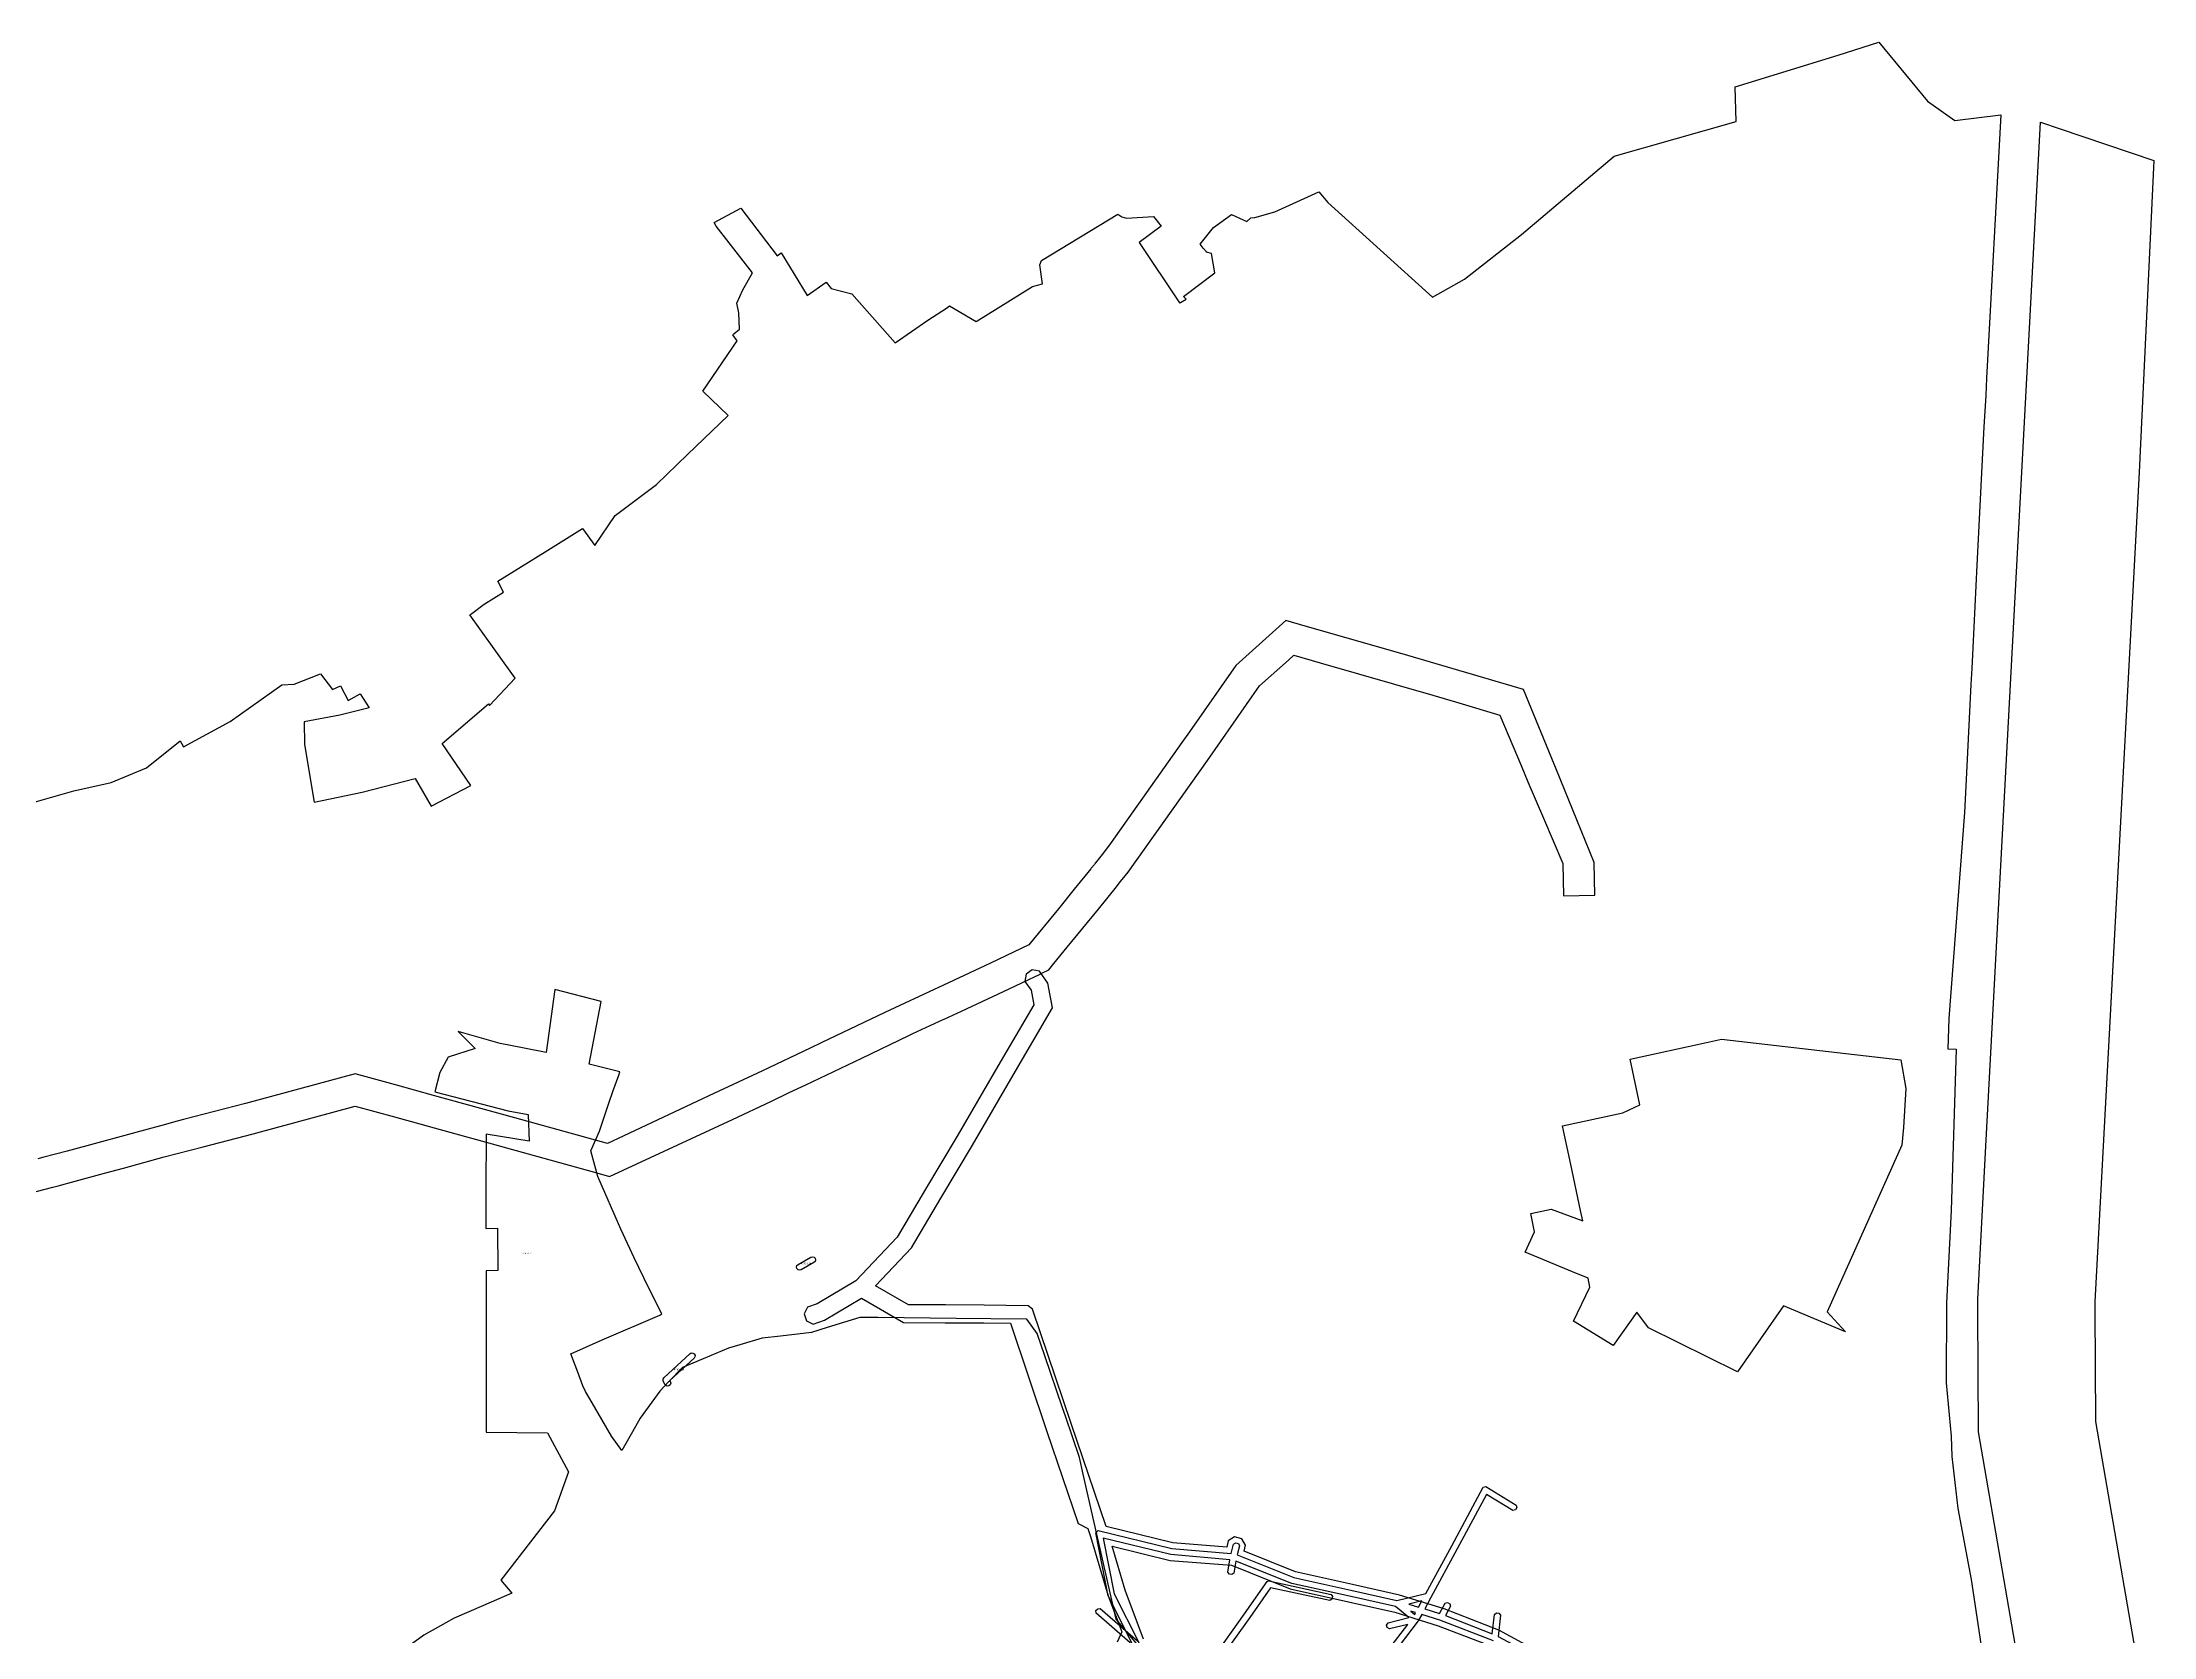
# Model space of a CAD drawing. Extents: x 896 to 2274771, y 652 to 548028.
# Drawn here: x 2232890 to 2234243, y 434554 to 435576 of the extents above; entities that cross this region are included whole.
import ezdxf
from ezdxf.enums import TextEntityAlignment as Align

# ---------------------------------------------------------------- set-up
doc = ezdxf.new("R2010")
doc.units = 0
doc.header["$MEASUREMENT"] = 0
for name, color, linetype in [('INHABITED', 14, 'CONTINUOUS'), ('LABELS', 254, 'CONTINUOUS'), ('Z', 30, 'CONTINUOUS')]:
    doc.layers.add(name, color=color, linetype=linetype)

msp = doc.modelspace()

# ---------------------------------------------------------------- linework, layer by layer
at = {"layer": 'INHABITED', "linetype": 'Continuous'}
for points in [[(2232860.63, 435081.97), (2232910.27, 435096.12), (2232934.08, 435101.56), (2232956.74, 435110.86), (2232978.43, 435128.22), (2232980.53, 435124.43), (2233010.45, 435140.58), (2233043.46, 435164.11), (2233051.37, 435164.6), (2233068.31, 435171.27), (2233076.02, 435161.1), (2233081.14, 435163.61), (2233086.01, 435154.21), (2233093.67, 435158.47), (2233099.53, 435149.47), (2233080.73, 435144.66), (2233057.95, 435140.41), (2233058.1, 435125.92), (2233064.19, 435088.92), (2233095.11, 435095.32), (2233129.12, 435104.02), (2233139.3, 435086.26), (2233164.62, 435099.54), (2233146.26, 435126.57), (2233175.97, 435151.99), (2233176.74, 435151), (2233193.05, 435168.5), (2233170.38, 435200.11), (2233164.04, 435208.96), (2233165.27, 435209.87), (2233173.25, 435215.98), (2233185.74, 435223.52), (2233181.93, 435230.61), (2233212.34, 435249.55), (2233236.2, 435264.41), (2233244.12, 435253.5), (2233257.31, 435272.77), (2233283.61, 435292.58), (2233303.67, 435311.91), (2233329.65, 435336.94), (2233313.3, 435352.51), (2233335.45, 435384.81), (2233332.52, 435388.66), (2233333.2, 435389.23), (2233337, 435392.34), (2233336.49, 435402.79), (2233335.1, 435408.98), (2233338.93, 435417.48), (2233345.21, 435428.31), (2233330.31, 435447.64), (2233321.99, 435458.19), (2233320.71, 435460.55), (2233337.81, 435469.81), (2233361.05, 435439.18), (2233363.65, 435441.15), (2233380.36, 435413.75), (2233392.38, 435422.48), (2233395.71, 435418.3), (2233408.88, 435414.85), (2233436.73, 435383.56), (2233457.71, 435397.99), (2233469.68, 435405.79), (2233471.55, 435407.25), (2233488.69, 435397.26), (2233524.7, 435419.58), (2233531.08, 435421.36), (2233529.45, 435433.41), (2233530.47, 435436.18), (2233579.46, 435466.06), (2233581.9, 435464.21), (2233584.95, 435463.32), (2233602.3, 435464.59), (2233607.17, 435458.23), (2233593.17, 435447.84), (2233618.91, 435409.09), (2233619.48, 435409.38), (2233623.28, 435411.48), (2233621.57, 435413.16), (2233641.58, 435428.31), (2233639.49, 435440.79), (2233636.12, 435441.59), (2233636.13, 435441.85), (2233634, 435444.23), (2233632.2, 435446.73), (2233640.76, 435457.39), (2233652.17, 435465.84), (2233662.07, 435461.26), (2233664.7, 435463.57), (2233667.18, 435463.91), (2233679.99, 435467.52), (2233708.27, 435480.35), (2233713.92, 435473.45), (2233781.14, 435412.79), (2233801.67, 435424.2), (2233838.06, 435452.97), (2233897.5, 435503.26), (2233975.75, 435525.42), (2233975.06, 435547.67), (2234041.03, 435567.89), (2234067.26, 435576.26), (2234098.34, 435538.45), (2234115.86, 435526.15), (2234145.4, 435529.67), (2234136.26, 435360.79), (2234135.66, 435349.72), (2234134.56, 435329.61), (2234129.96, 435240.83), (2234126.68, 435174.53), (2234126.18, 435164.29), (2234123.38, 435107.83), (2234122.12, 435082.21), (2234112.09, 434950.19), (2234111.29, 434930.78), (2234116.73, 434930.62), (2234113.5, 434827.16), (2234110.63, 434767.95), (2234110.3, 434716.47), (2234113.43, 434682.31), (2234113.89, 434669.29), (2234117.82, 434635.98), (2234126.38, 434590.44), (2234140.68, 434495.16)], [(2233594.68, 434545.35), (2233578.36, 434565.09), (2233557.2, 434657.96), (2233554.87, 434668.71), (2233545.86, 434695.11), (2233544.01, 434700.5), (2233532.59, 434733.95), (2233527.71, 434748.26), (2233521.15, 434757.43), (2233498, 434757.65), (2233475.89, 434757.87), (2233425.47, 434758.36), (2233414.06, 434758.47), (2233393.01, 434751.99), (2233383.09, 434748.92), (2233363.21, 434746.55), (2233351.46, 434745.16), (2233337.16, 434740.97), (2233329.8, 434738.8), (2233313.55, 434731.98), (2233300.37, 434726.45), (2233291.63, 434717.3), (2233285.76, 434711.15), (2233273.27, 434693.94), (2233268.26, 434685.13), (2233261.41, 434673.07), (2233254.8, 434682.25), (2233242.46, 434703.71), (2233238.28, 434710.99), (2233236.52, 434714.54), (2233233.18, 434723.32), (2233228.89, 434735.1), (2233248.95, 434744.1), (2233285.91, 434759.96), (2233287.07, 434760.76), (2233278.57, 434777.76), (2233269.33, 434796.69), (2233260.79, 434814.99), (2233246.04, 434848.87), (2233241.57, 434865.37), (2233247.2, 434877.87), (2233252.88, 434895.27), (2233255.78, 434903.42), (2233259.61, 434913.85), (2233260.27, 434915.92), (2233240.46, 434921), (2233248.21, 434961.13), (2233218.63, 434968.73), (2233213, 434928.29), (2233198.96, 434931.08), (2233183.56, 434934.12), (2233156.62, 434941.76), (2233167.42, 434930.84), (2233150.14, 434925.38), (2233144.85, 434915.63), (2233141.6, 434903.24), (2233188.61, 434890.91), (2233201.49, 434888.6), (2233202.16, 434871.62), (2233174.63, 434875.98), (2233174.34, 434840.88), (2233174.33, 434815.45), (2233181.87, 434815.8), (2233181.91, 434788.56), (2233174.56, 434788.45), (2233174.55, 434759.45), (2233174.53, 434735.39), (2233174.53, 434710.84), (2233174.53, 434685.01), (2233213.91, 434684.44), (2233227.19, 434659.44), (2233218.27, 434634.44), (2233183.98, 434589.98), (2233190.98, 434581.73), (2233172.88, 434573.84), (2233153.94, 434565.57), (2233148.59, 434562.61), (2233134.48, 434554.75), (2233105.45, 434533.64)]]:
    msp.add_lwpolyline(points, dxfattribs=at)
msp.add_lwpolyline([(2233907.85, 434924.07), (2233956.64, 434934.7), (2233966.41, 434936.84), (2234081.32, 434923.6), (2234084.55, 434905.26), (2234083.03, 434880.39), (2234081.82, 434868.99), (2234034.02, 434761.97), (2234045.87, 434749.26), (2234005.97, 434766.01), (2233976.61, 434723.69), (2233919.56, 434751.83), (2233911.98, 434761.81), (2233896.95, 434740.4), (2233871.42, 434756.17), (2233881.88, 434777.91), (2233880.77, 434783.56), (2233870.91, 434787.64), (2233840.38, 434800.29), (2233846.56, 434813.41), (2233844.14, 434825.16), (2233857.23, 434827.91), (2233877.43, 434820.53), (2233876.02, 434827.07), (2233869.64, 434856.63), (2233864.96, 434878.3), (2233864.32, 434881.29), (2233903.14, 434889.67), (2233913.95, 434894.81)], close=True, dxfattribs=at)
at = {"layer": 'Z', "linetype": 'Continuous'}
for points in [[(2234165.63, 434484.67), (2234131.11, 434685.21), (2234130.62, 434762.85), (2234130.58, 434770.25), (2234135.6, 434864.33), (2234140.93, 434964.18), (2234159.08, 435304.51), (2234170.85, 435524.88), (2234183.32, 435520.67), (2234243.38, 435500.39), (2234233.97, 435300.51), (2234215.82, 434960.19), (2234210.49, 434860.33), (2234205.59, 434768.45), (2234205.62, 434763.26), (2234206.07, 434691.85), (2234239.54, 434497.4)], [(2232870.43, 434835.14), (2232896.81, 434842.1), (2232900.24, 434842.94), (2232911.03, 434845.79), (2232930, 434851.01), (2232941.97, 434854.19), (2232968.16, 434861.37), (2232993.04, 434867.84), (2233025.23, 434876.25), (2233090.47, 434893.93), (2233115.87, 434887.02), (2233155, 434876.24), (2233174.59, 434870.85), (2233187.65, 434867.16), (2233245.42, 434851.18), (2233253.66, 434848.9), (2233332.33, 434885.35), (2233356.96, 434896.98), (2233368.69, 434902.63), (2233379.46, 434907.7), (2233415.39, 434924.85), (2233445.54, 434939.25), (2233448.1, 434940.47), (2233467.49, 434949.45), (2233468.03, 434949.71), (2233479.24, 434954.9), (2233506.19, 434967.53), (2233521.82, 434974.99), (2233526.35, 434977.2), (2233528.71, 434978.28), (2233531.15, 434979.44), (2233534.79, 434981.18), (2233535.12, 434981.42), (2233538.36, 434985.38), (2233546.99, 434995.86), (2233567.03, 435020.36), (2233578.49, 435034.64), (2233580.99, 435037.81), (2233583.21, 435040.51), (2233584.11, 435041.68), (2233586.02, 435044.06), (2233636.83, 435115.56), (2233670.24, 435163.41), (2233672.09, 435165.15), (2233688.73, 435180.08), (2233692.14, 435183.22), (2233709.06, 435178.31), (2233781.28, 435157.44), (2233795.88, 435153.28), (2233824.29, 435144.71), (2233837.85, 435112.48), (2233842.21, 435101.98), (2233852.28, 435078.61), (2233864.62, 435049.63), (2233865.07, 435028.94), (2233885.05, 435029.35), (2233884.64, 435050.13), (2233873.53, 435077.63), (2233860.66, 435109.69), (2233839.41, 435161.1), (2233761.64, 435184.13), (2233699.36, 435201.84), (2233687.08, 435205.43), (2233654.95, 435176.61), (2233625.33, 435134.04), (2233620.48, 435127.08), (2233575.07, 435063.15), (2233570.26, 435056.37), (2233566.84, 435052.12), (2233566.11, 435051.21), (2233564.89, 435049.7), (2233564.35, 435048.95), (2233562.39, 435046.58), (2233562.02, 435046.12), (2233551.49, 435033.02), (2233541.32, 435020.52), (2233522.41, 434997.41), (2233497.74, 434985.73), (2233470.81, 434973.12), (2233439.69, 434958.61), (2233429.98, 434953.97), (2233389.29, 434934.56), (2233382.2, 434931.24), (2233351.56, 434916.63), (2233317.27, 434900.52), (2233262.23, 434874.68), (2233252.4, 434870), (2233192.98, 434886.45), (2233140.86, 434900.82), (2233116.44, 434907.63), (2233090.62, 434914.68), (2233020.24, 434895.62), (2232980.53, 434885.35), (2232976.48, 434884.36), (2232966.57, 434881.59), (2232962.64, 434880.53), (2232905.94, 434865.19), (2232891.07, 434861.2), (2232887.09, 434860.22)], [(2233858.58, 434538.86), (2233823.61, 434558.01), (2233788.56, 434571.59), (2233759.86, 434580.45), (2233729.78, 434587.14), (2233693.23, 434595.37), (2233660.27, 434608.6), (2233661.25, 434612.53), (2233658.83, 434616.58), (2233654.25, 434617.74), (2233650.2, 434615.31), (2233649.17, 434611.22), (2233614.66, 434613.91), (2233571.81, 434624.47), (2233549.5, 434690.57), (2233524.78, 434763.83), (2233521.86, 434765.96), (2233493.62, 434766.45), (2233468.84, 434766.46), (2233445.12, 434766.57), (2233424.13, 434778.81), (2233447.1, 434803.07), (2233465.85, 434834.91), (2233486.17, 434869.02), (2233512.32, 434913.75), (2233537.61, 434956.92), (2233534.55, 434972.82), (2233529.22, 434980.5), (2233524.57, 434981.34), (2233520.69, 434978.65), (2233519.85, 434974), (2233523.81, 434968.31), (2233525.6, 434958.98), (2233502.48, 434919.51), (2233476.35, 434874.82), (2233456.04, 434840.72), (2233437.93, 434809.97), (2233411.44, 434781.99), (2233386.63, 434767.12), (2233380.47, 434765.02), (2233378.39, 434760.78), (2233379.92, 434756.32), (2233384.15, 434754.23), (2233391.45, 434756.72), (2233415.08, 434770.88), (2233442.01, 434755.19), (2233468.81, 434755.06), (2233493.52, 434755.05), (2233510.53, 434754.75), (2233533.96, 434685.32), (2233553.88, 434626.33), (2233560.21, 434623.19), (2233561.98, 434617.96), (2233573.21, 434580.04), (2233581.94, 434556.77), (2233579.01, 434550.34)], [(2233589.5, 434547.7), (2233573.15, 434579.88), (2233565.25, 434620.32), (2233566.83, 434621.83), (2233614.06, 434610.32), (2233652.03, 434607.09), (2233653.6, 434613.01), (2233655.03, 434613.84), (2233656.63, 434613.41), (2233657.46, 434611.98), (2233655.92, 434606.16), (2233692.11, 434591.8), (2233728.81, 434583.55), (2233758.3, 434576.98), (2233776.83, 434581.49), (2233793.47, 434611.96), (2233813.5, 434649.54), (2233815.16, 434649.99), (2233834.74, 434638.16), (2233835.13, 434636.56), (2233834.28, 434635.14), (2233832.67, 434634.74), (2233815.63, 434645.03), (2233796.99, 434610.06), (2233779.92, 434578.8), (2233776.08, 434571.58), (2233785.5, 434568.69), (2233789.1, 434575.21), (2233790.7, 434575.67), (2233792.15, 434574.87), (2233792.6, 434573.28), (2233789.32, 434567.34), (2233819.35, 434555.62), (2233820.75, 434568.03), (2233822.05, 434569.06), (2233823.7, 434568.87), (2233824.73, 434567.58), (2233823.19, 434553.93), (2233854.75, 434536.88)], [(2233752.38, 434544.85), (2233765.24, 434561.65), (2233753.52, 434558.74), (2233752.1, 434559.6), (2233751.7, 434561.21), (2233752.56, 434562.63), (2233765.98, 434565.96), (2233757.41, 434573.08), (2233727.93, 434579.65), (2233690.93, 434587.96), (2233655.1, 434602.18), (2233653.85, 434594.55), (2233652.5, 434593.59), (2233650.87, 434593.86), (2233649.9, 434595.2), (2233651.21, 434603.14), (2233613.41, 434606.36), (2233569.99, 434616.94), (2233576.97, 434581.19), (2233593.07, 434549.52)], [(2233595.84, 434552.16), (2233584.03, 434583.67), (2233575.7, 434611.77), (2233612.84, 434602.62), (2233652.21, 434599.55), (2233689.83, 434584.45), (2233727.29, 434576.01), (2233756.93, 434569.42), (2233784.81, 434560.81), (2233818.82, 434547.65)], [(2233640.31, 434539.82), (2233660.64, 434568.34), (2233675.07, 434589.05), (2233676.19, 434589.5), (2233716.11, 434580.86), (2233717.01, 434579.47), (2233716.66, 434577.85), (2233715.27, 434576.95), (2233677.24, 434585.18), (2233663.91, 434566.03), (2233643.56, 434537.49)], [(2233587.34, 434549.82), (2233565.51, 434568.8), (2233565.39, 434570.46), (2233566.48, 434571.71), (2233568.13, 434571.82), (2233592.31, 434550.79)], [(2233820.21, 434550.99), (2233785.8, 434564.41), (2233774.16, 434567.98), (2233771.98, 434563.88), (2233755.58, 434542.45)]]:
    msp.add_lwpolyline(points, dxfattribs=at)
for points in [[(2233383.68, 434797.44), (2233384.68, 434797.16), (2233385.4, 434796.42), (2233385.66, 434795.42), (2233385.38, 434794.42), (2233384.64, 434793.7), (2233376.4, 434789.05), (2233375.4, 434788.79), (2233374.4, 434789.07), (2233373.68, 434789.81), (2233373.42, 434790.81), (2233373.7, 434791.81), (2233374.44, 434792.53), (2233382.68, 434797.18)], [(2233306, 434735.68), (2233307.03, 434735.64), (2233307.91, 434735.09), (2233308.39, 434734.17), (2233308.35, 434733.14), (2233307.8, 434732.26), (2233292.33, 434717.94), (2233292.8, 434716.27), (2233292.44, 434715.3), (2233291.65, 434714.63), (2233290.63, 434714.46), (2233289.66, 434714.82), (2233288.99, 434715.61), (2233288.08, 434717.58), (2233287.94, 434718.81), (2233288.54, 434719.89), (2233305.08, 434735.2)], [(2233774.3, 434576.76), (2233765.87, 434574.71), (2233772.18, 434572.77)], [(2233770.27, 434569.18), (2233767.25, 434570.1), (2233769.68, 434568.08)]]:
    msp.add_lwpolyline(points, close=True, dxfattribs=at)

# ---------------------------------------------------------------- texts
at = {"layer": 'LABELS'}
for s, p in [('47:00-4.37', (2233200.26, 434799.57)), ('47:00-6.14', (2233379.54, 434793.115)), ('47:00-6.14', (2233298.165, 434725.07))]:
    msp.add_text(s, height=1, dxfattribs=at).set_placement(p, align=Align.MIDDLE_CENTER)

doc.saveas('drawing.dxf')
